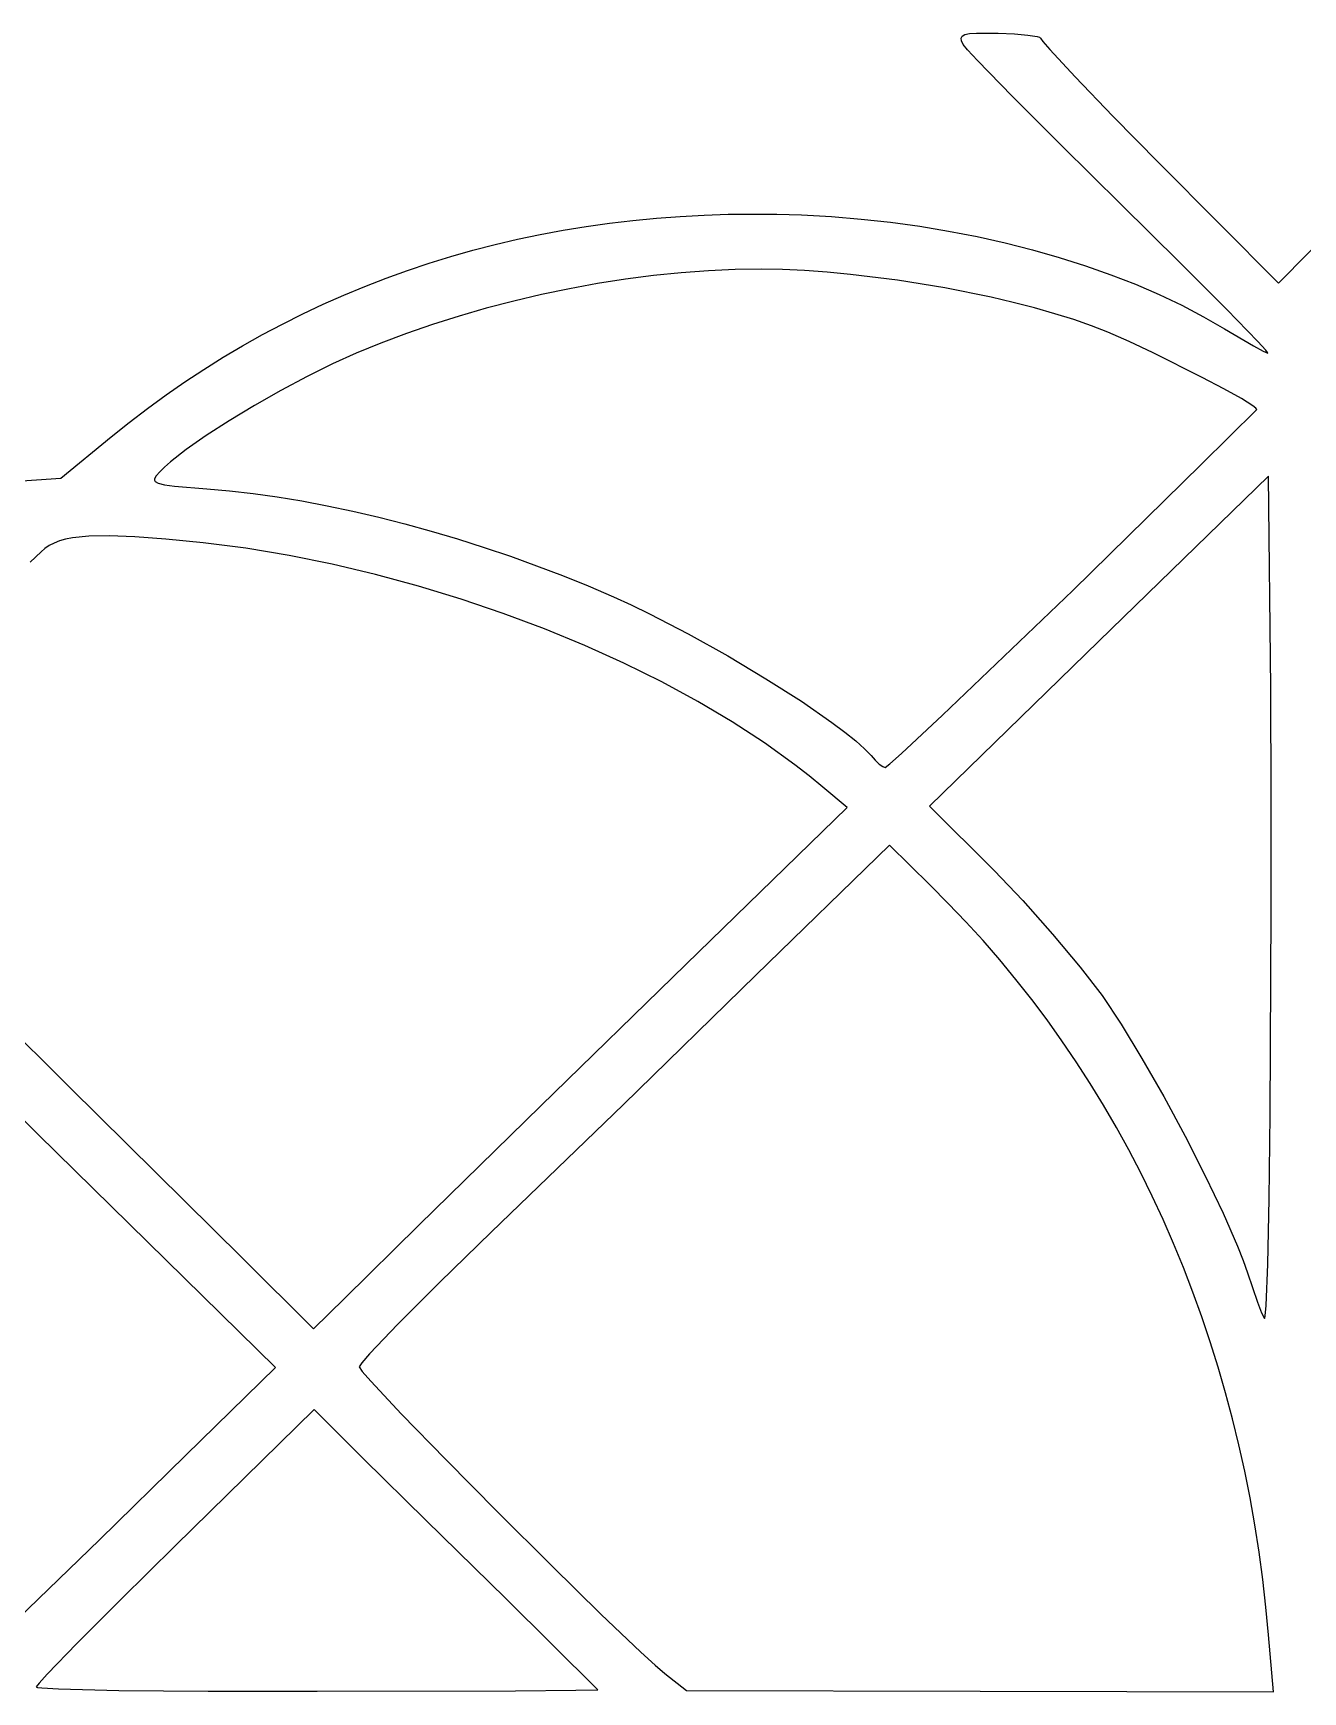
# Model space of a CAD drawing. Extents: x 0 to 2298, y -1902 to 396.
# Drawn here: x 336 to 737, y -156 to 369 of the extents above; entities that cross this region are included whole.
import ezdxf

# ---------------------------------------------------------------- set-up
doc = ezdxf.new("R2010")
doc.units = 0

msp = doc.modelspace()

# ---------------------------------------------------------------- linework, layer by layer
at = {"layer": 'Layer 1'}
for p, q in [((629.214553, 366.999895), (629.540374, 367.654138)), ((629.346268, 366.127283), (629.214553, 366.999895)), ((629.540374, 367.654138), (630.406921, 368.116008)), ((630.406921, 368.116008), (631.897382, 368.411501)), ((631.897382, 368.411501), (634.094945, 368.566613)), ((634.094945, 368.566613), (640.944132, 368.559684)), ((640.944132, 368.559684), (646.112225, 368.317051)), ((646.112225, 368.317051), (650.344453, 367.949635)), ((650.344453, 367.949635), (653.204071, 367.499031)), ((653.204071, 367.499031), (653.982668, 367.255532)), ((653.982668, 367.255532), (654.254332, 367.006834)), ((654.254332, 367.006834), (655.019058, 365.910653)), ((629.852332, 365.010304), (629.346268, 366.127283)), ((631.232746, 363.319246), (629.852332, 365.010304)), ((634.406909, 359.883827), (631.232746, 363.319246)), ((655.019058, 365.910653), (657.210985, 363.39507)), ((657.210985, 363.39507), (665.262932, 354.750405)), ((645.325394, 348.622192), (634.406909, 359.883827)), ((665.262932, 354.750405), (677.183154, 342.362254)), ((660.985624, 332.909962), (645.325394, 348.622192)), ((677.183154, 342.362254), (691.744632, 327.520034)), ((679.765432, 314.431704), (660.985624, 332.909962)), ((691.744632, 327.520034), (729.456732, 289.586034)), ((729.456732, 289.586034), (768.943532, 329.516534)), ((518.116354, 308.511431), (525.512808, 309.389408)), ((525.512808, 309.389408), (532.966621, 310.109782)), ((532.966621, 310.109782), (540.476654, 310.672228)), ((540.476654, 310.672228), (548.041771, 311.076421)), ((548.041771, 311.076421), (555.660834, 311.322036)), ((555.660834, 311.322036), (563.332707, 311.408748)), ((563.332707, 311.408748), (571.056252, 311.336232)), ((571.056252, 311.336232), (578.830332, 311.104164)), ((578.830332, 311.104164), (588.255767, 310.598209)), ((588.255767, 310.598209), (597.634408, 309.83294)), ((597.634408, 309.83294), (606.945457, 308.814206)), ((698.27141, 296.13371), (679.765432, 314.431704)), ((489.126857, 303.429992), (496.282509, 304.935132)), ((496.282509, 304.935132), (503.500067, 306.283968)), ((503.500067, 306.283968), (510.778394, 307.476176)), ((510.778394, 307.476176), (518.116354, 308.511431)), ((606.945457, 308.814206), (616.168116, 307.547856)), ((616.168116, 307.547856), (625.281589, 306.039739)), ((625.281589, 306.039739), (634.265076, 304.295704)), ((634.265076, 304.295704), (643.097781, 302.321602)), ((468.042712, 297.980004), (475.005822, 299.952104)), ((475.005822, 299.952104), (482.034249, 301.768875)), ((482.034249, 301.768875), (489.126857, 303.429992)), ((643.097781, 302.321602), (651.758907, 300.123282)), ((651.758907, 300.123282), (660.227655, 297.706591)), ((447.55666, 291.134986), (454.316994, 293.57112)), ((454.316994, 293.57112), (461.146057, 295.852902)), ((461.146057, 295.852902), (468.042712, 297.980004)), ((557.87001, 293.887882), (549.374768, 293.490298)), ((566.1992, 294.021926), (557.87001, 293.887882)), ((572.845215, 293.880577), (566.1992, 294.021926)), ((579.769718, 293.546205), (572.845215, 293.880577)), ((660.227655, 297.706591), (668.483228, 295.077381)), ((668.483228, 295.077381), (676.504829, 292.241501)), ((713.179473, 281.184054), (698.27141, 296.13371)), ((434.246728, 285.800956), (440.866193, 288.544823)), ((440.866193, 288.544823), (447.55666, 291.134986)), ((514.363674, 289.401055), (505.510971, 287.788138)), ((523.207925, 290.784554), (514.363674, 289.401055)), ((532.012205, 291.93181), (523.207925, 290.784554)), ((540.744992, 292.836), (532.012205, 291.93181)), ((549.374768, 293.490298), (540.744992, 292.836)), ((586.918443, 293.028558), (579.769718, 293.546205)), ((594.23712, 292.337385), (586.918443, 293.028558)), ((609.167265, 290.473455), (594.23712, 292.337385)), ((624.126012, 288.032401), (609.167265, 290.473455)), ((676.504829, 292.241501), (684.27166, 289.204799)), ((684.27166, 289.204799), (691.762923, 285.973125)), ((427.699405, 282.903711), (434.246728, 285.800956)), ((487.906293, 283.901344), (479.217359, 281.641115)), ((496.681337, 285.952626), (487.906293, 283.901344)), ((505.510971, 287.788138), (496.681337, 285.952626)), ((638.679221, 285.092213), (624.126012, 288.032401)), ((645.668078, 283.459315), (638.679221, 285.092213)), ((652.392748, 281.730879), (645.668078, 283.459315)), ((691.762923, 285.973125), (698.957821, 282.552328)), ((414.825727, 276.650384), (421.225359, 279.853412)), ((421.225359, 279.853412), (427.699405, 282.903711)), ((470.646055, 279.178765), (462.223902, 276.521117)), ((479.217359, 281.641115), (470.646055, 279.178765)), ((658.798963, 279.916654), (652.392748, 281.730879)), ((664.832455, 278.026387), (658.798963, 279.916654)), ((670.438957, 276.069829), (664.832455, 278.026387)), ((698.957821, 282.552328), (705.835557, 278.948258)), ((705.835557, 278.948258), (712.375332, 275.166764)), ((722.971441, 271.100923), (713.179473, 281.184054)), ((402.254257, 269.787443), (408.501648, 273.294953)), ((408.501648, 273.294953), (414.825727, 276.650384)), ((453.982419, 273.674994), (445.953128, 270.647222)), ((462.223902, 276.521117), (453.982419, 273.674994)), ((675.5642, 274.056726), (670.438957, 276.069829)), ((682.316313, 271.088344), (675.5642, 274.056726)), ((712.375332, 275.166764), (721.581515, 269.704054)), ((396.084692, 266.128179), (402.254257, 269.787443)), ((438.167548, 267.444625), (430.6572, 264.074026)), ((445.953128, 270.647222), (438.167548, 267.444625)), ((689.900319, 267.529854), (682.316313, 271.088344)), ((705.401102, 259.775984), (689.900319, 267.529854)), ((721.581515, 269.704054), (724.66641, 268.022952)), ((725.474458, 268.358738), (722.971441, 271.100923)), ((724.66641, 268.022952), (726.129132, 267.402504)), ((726.044698, 267.645516), (725.474458, 268.358738)), ((726.129132, 267.402504), (726.044698, 267.645516)), ((383.98359, 258.35569), (389.994091, 262.317487)), ((389.994091, 262.317487), (396.084692, 266.128179)), ((430.6572, 264.074026), (422.652921, 260.103941)), ((378.054327, 254.243114), (383.98359, 258.35569)), ((422.652921, 260.103941), (414.331478, 255.64772)), ((712.236425, 256.147321), (705.401102, 259.775984)), ((372.207438, 249.980085), (378.054327, 254.243114)), ((414.331478, 255.64772), (406.020428, 250.905539)), ((717.740733, 253.061984), (712.236425, 256.147321)), ((721.373301, 250.803333), (717.740733, 253.061984)), ((366.44406, 245.566927), (372.207438, 249.980085)), ((406.020428, 250.905539), (398.047325, 246.077571)), ((705.179312, 232.351514), (722.5934, 249.654726)), ((722.318704, 250.072564), (721.373301, 250.803333)), ((722.5934, 249.654726), (722.318704, 250.072564)), ((360.765332, 241.003964), (366.44406, 245.566927)), ((390.739725, 241.363991), (384.425184, 236.964974)), ((398.047325, 246.077571), (390.739725, 241.363991)), ((344.793132, 227.915664), (360.765332, 241.003964)), ((384.425184, 236.964974), (379.431257, 233.080694)), ((377.531885, 231.394135), (376.0855, 229.911326)), ((379.431257, 233.080694), (377.531885, 231.394135)), ((664.4724, 192.421026), (705.179312, 232.351514)), ((322.609532, 226.362814), (344.793132, 227.915664)), ((374.445992, 227.675636), (374.430123, 227.273504)), ((374.430123, 227.273504), (374.607602, 226.92044)), ((374.986284, 228.6544), (374.445992, 227.675636)), ((374.607602, 226.92044), (375.614096, 226.334221)), ((376.0855, 229.911326), (374.986284, 228.6544)), ((375.614096, 226.334221), (377.608453, 225.862386)), ((377.608453, 225.862386), (380.733653, 225.450344)), ((380.733653, 225.450344), (390.9485, 224.587266)), ((726.361892, 228.581026), (672.677592, 176.449526)), ((727.0274, 161.586526), (726.361892, 228.581026)), ((390.9485, 224.587266), (398.142677, 223.969635)), ((398.142677, 223.969635), (405.566273, 223.119337)), ((405.566273, 223.119337), (413.193942, 222.04287)), ((413.193942, 222.04287), (421.000336, 220.746735)), ((421.000336, 220.746735), (428.960109, 219.237428)), ((428.960109, 219.237428), (437.047915, 217.521451)), ((437.047915, 217.521451), (445.238407, 215.605302)), ((445.238407, 215.605302), (453.506237, 213.49548)), ((360.150538, 209.732759), (353.65014, 209.641337)), ((368.197724, 209.395239), (360.150538, 209.732759)), ((453.506237, 213.49548), (461.826061, 211.198484)), ((461.826061, 211.198484), (470.17253, 208.720813)), ((338.59304, 204.622296), (335.156637, 201.356719)), ((339.814382, 205.680729), (338.59304, 204.622296)), ((341.16798, 206.611454), (339.814382, 205.680729)), ((342.682106, 207.416747), (341.16798, 206.611454)), ((344.385031, 208.098882), (342.682106, 207.416747)), ((346.305025, 208.660134), (344.385031, 208.098882)), ((348.470361, 209.102777), (346.305025, 208.660134)), ((353.65014, 209.641337), (348.470361, 209.102777)), ((378.017869, 208.646976), (368.197724, 209.395239)), ((389.83714, 207.506166), (378.017869, 208.646976)), ((403.313641, 205.778878), (389.83714, 207.506166)), ((416.914925, 203.524835), (403.313641, 205.778878)), ((470.17253, 208.720813), (478.520299, 206.068966)), ((478.520299, 206.068966), (486.84402, 203.249443)), ((430.578602, 200.76841), (416.914925, 203.524835)), ((444.242279, 197.533975), (430.578602, 200.76841)), ((486.84402, 203.249443), (495.118348, 200.268742)), ((495.118348, 200.268742), (503.317935, 197.133363)), ((457.843566, 193.845902), (444.242279, 197.533975)), ((503.317935, 197.133363), (511.417434, 193.849805)), ((471.320073, 189.728561), (457.843566, 193.845902)), ((484.609407, 185.206325), (471.320073, 189.728561)), ((511.417434, 193.849805), (519.3915, 190.424566)), ((519.3915, 190.424566), (524.9608, 187.892292)), ((623.293936, 152.989781), (664.47222, 192.421156)), ((664.47222, 192.421156), (664.4724, 192.421026)), ((497.649177, 180.303566), (484.609407, 185.206325)), ((524.9608, 187.892292), (530.805662, 185.067561)), ((530.805662, 185.067561), (543.030911, 178.722704)), ((510.376994, 175.044655), (497.649177, 180.303566)), ((543.030911, 178.722704), (555.484926, 171.753939)), ((522.730465, 169.453965), (510.376994, 175.044655)), ((672.677592, 176.449526), (619.215092, 124.318026)), ((534.6472, 163.555866), (522.730465, 169.453965)), ((555.484926, 171.753939), (567.585387, 164.525216)), ((546.064807, 157.374732), (534.6472, 163.555866)), ((567.585387, 164.525216), (578.749976, 157.40048)), ((556.920896, 150.934932), (546.064807, 157.374732)), ((578.749976, 157.40048), (588.39637, 150.743679)), ((727.196349, 126.676944), (727.027372, 161.586826)), ((727.027372, 161.586826), (727.0274, 161.586526)), ((610.41011, 140.948244), (623.293936, 152.989781)), ((567.153075, 144.260841), (556.920896, 150.934932)), ((588.39637, 150.743679), (592.46827, 147.704487)), ((592.46827, 147.704487), (595.942252, 144.918758)), ((576.698953, 137.376828), (567.153075, 144.260841)), ((595.942252, 144.918758), (598.745525, 142.431987)), ((598.745525, 142.431987), (600.8053, 140.289666)), ((581.195033, 133.863717), (576.698953, 137.376828)), ((600.8053, 140.289666), (602.060059, 138.764544)), ((602.060059, 138.764544), (603.356412, 137.572176)), ((603.356412, 137.572176), (604.48639, 136.795751)), ((604.48639, 136.795751), (605.24202, 136.518456)), ((605.24202, 136.518456), (606.740714, 137.664897)), ((606.740714, 137.664897), (610.41011, 140.948244)), ((585.49614, 130.307266), (581.195033, 133.863717)), ((593.2604, 123.874026), (585.49614, 130.307266)), ((727.214547, 91.527962), (727.196349, 126.676944)), ((542.2381, 74.182726), (593.2604, 123.874026)), ((619.215092, 124.318026), (639.623992, 103.909126)), ((270.93308, 111.451196), (347.68838, 35.361496)), ((606.5727, 111.895046), (564.4239, 70.855346)), ((619.4392, 99.250346), (606.5727, 111.895046)), ((639.623992, 103.909126), (648.674189, 94.432587)), ((337.7074, 20.498446), (262.7268, 94.369846)), ((625.14917, 93.54897), (619.4392, 99.250346)), ((648.674189, 94.432587), (658.119542, 83.832989)), ((630.715265, 87.718265), (625.14917, 93.54897)), ((726.860997, 26.71019), (727.214547, 91.527962)), ((636.136592, 81.760183), (630.715265, 87.718265)), ((641.412257, 75.676671), (636.136592, 81.760183)), ((658.119542, 83.832989), (666.857795, 73.399759)), ((496.42895, 29.538176), (542.2381, 74.182726)), ((646.541367, 69.46968), (641.412257, 75.676671)), ((666.857795, 73.399759), (673.786692, 64.422326)), ((564.4239, 70.855346), (522.524625, 30.009784)), ((651.523028, 63.141159), (646.541367, 69.46968)), ((656.356346, 56.693058), (651.523028, 63.141159)), ((673.786692, 64.422326), (679.772359, 55.398112)), ((661.040428, 50.127326), (656.356346, 56.693058)), ((679.772359, 55.398112), (686.358544, 44.554146)), ((665.57438, 43.445913), (661.040428, 50.127326)), ((669.957309, 36.650768), (665.57438, 43.445913)), ((686.358544, 44.554146), (693.209893, 32.524742)), ((347.68838, 35.361496), (402.065942, -18.433716)), ((674.188321, 29.743841), (669.957309, 36.650768)), ((693.209893, 32.524742), (699.991054, 19.944214)), ((457.9404, -8.118474), (496.42895, 29.538176)), ((522.524625, 30.009784), (480.7917, -10.336654)), ((678.266522, 22.727081), (674.188321, 29.743841)), ((726.520444, 0.140143), (726.860997, 26.71019)), ((682.191019, 15.602439), (678.266522, 22.727081)), ((412.688, -53.151154), (337.7074, 20.498446)), ((699.991054, 19.944214), (706.366677, 7.446874)), ((685.960919, 8.371863), (682.191019, 15.602439)), ((689.575327, 1.037303), (685.960919, 8.371863)), ((706.366677, 7.446874), (712.001409, -4.332963)), ((693.03335, -6.399291), (689.575327, 1.037303)), ((726.091504, -20.471515), (726.520444, 0.140143)), ((712.001409, -4.332963), (716.559898, -14.760984)), ((434.481705, -31.355691), (457.94088, -8.118404)), ((457.94088, -8.118404), (457.9404, -8.118474)), ((480.7917, -10.336654), (464.542227, -26.163266)), ((696.334095, -13.935971), (693.03335, -6.399291)), ((699.476667, -21.570785), (696.334095, -13.935971)), ((716.559898, -14.760984), (718.330754, -19.26984)), ((402.065942, -18.433716), (424.66548, -40.950104)), ((718.330754, -19.26984), (719.706792, -23.202874)), ((725.589774, -33.575411), (726.091504, -20.471515)), ((464.542227, -26.163266), (451.287512, -39.452629)), ((702.460174, -29.301786), (699.476667, -21.570785)), ((719.706792, -23.202874), (722.867954, -32.492266)), ((424.66548, -40.950104), (434.481705, -31.355691)), ((705.283721, -37.127022), (702.460174, -29.301786)), ((722.867954, -32.492266), (724.136578, -35.837127)), ((724.136578, -35.837127), (725.030852, -37.622174)), ((725.316487, -36.82777), (725.589774, -33.575411)), ((451.287512, -39.452629), (442.358592, -48.832129)), ((707.946416, -45.044545), (705.283721, -37.127022)), ((725.030852, -37.622174), (725.175091, -37.544321)), ((725.175091, -37.544321), (725.316487, -36.82777)), ((710.447364, -53.052406), (707.946416, -45.044545)), ((439.932253, -51.626739), (439.0865, -52.929154)), ((442.358592, -48.832129), (439.932253, -51.626739)), ((384.293, -80.880654), (412.688, -53.151154)), ((439.0865, -52.929154), (440.038618, -54.351753)), ((440.038618, -54.351753), (442.741594, -57.467693)), ((442.741594, -57.467693), (452.479847, -67.858024)), ((712.785672, -61.148654), (710.447364, -53.052406)), ((714.960447, -69.33134), (712.785672, -61.148654)), ((424.8895, -66.461254), (380.966, -109.497454)), ((440.418, -81.989754), (424.8895, -66.461254)), ((452.479847, -67.858024), (466.460714, -82.257001)), ((716.970794, -77.598515), (714.960447, -69.33134)), ((718.81582, -85.948228), (716.970794, -77.598515)), ((357.034912, -107.556454), (384.293, -80.880654)), ((460.10595, -101.400404), (440.418, -81.989754)), ((466.460714, -82.257001), (482.84365, -98.821478)), ((720.494632, -94.378531), (718.81582, -85.948228)), ((482.84365, -98.821478), (499.788111, -115.708307)), ((722.006336, -102.887474), (720.494632, -94.378531)), ((485.4507, -126.135154), (460.10595, -101.400404)), ((723.350039, -111.473107), (722.006336, -102.887474)), ((331.2742, -132.568454), (357.034912, -107.556454)), ((380.966, -109.497454), (363.901973, -126.353545)), ((724.524846, -120.133482), (723.350039, -111.473107)), ((499.788111, -115.708307), (515.453553, -131.074344)), ((725.529864, -128.866647), (724.524846, -120.133482)), ((363.901973, -126.353545), (349.936712, -140.360404)), ((514.5112, -154.973854), (485.4507, -126.135154)), ((726.3642, -137.670654), (725.529864, -128.866647)), ((515.453553, -131.074344), (527.999431, -143.076442)), ((349.936712, -140.360404), (340.50522, -150.083038)), ((727.91692, -155.639186), (726.36407, -137.670486)), ((726.36407, -137.670486), (726.3642, -137.670654)), ((527.999431, -143.076442), (532.527363, -147.24003)), ((340.50522, -150.083038), (337.938076, -152.889336)), ((532.527363, -147.24003), (535.5852, -149.871454)), ((535.5852, -149.871454), (542.46212, -155.195514)), ((337.938076, -152.889336), (337.0425, -154.086454)), ((337.0425, -154.086454), (337.502853, -154.250069)), ((337.502853, -154.250069), (338.853584, -154.40751)), ((338.853584, -154.40751), (344.044202, -154.699969)), ((344.044202, -154.699969), (363.108237, -155.167904)), ((363.108237, -155.167904), (391.323005, -155.427869)), ((391.323005, -155.427869), (425.7769, -155.417474)), ((425.7769, -155.417474), (488.445562, -155.278826)), ((488.445562, -155.278826), (507.509598, -155.136713)), ((507.509598, -155.136713), (514.5113, -154.973802)), ((514.5113, -154.973802), (514.5112, -154.973854)), ((542.46212, -155.195514), (635.18952, -155.41735)), ((635.18952, -155.41735), (727.91692, -155.639186))]:
    msp.add_line(p, q, dxfattribs=at)

doc.saveas('drawing.dxf')
